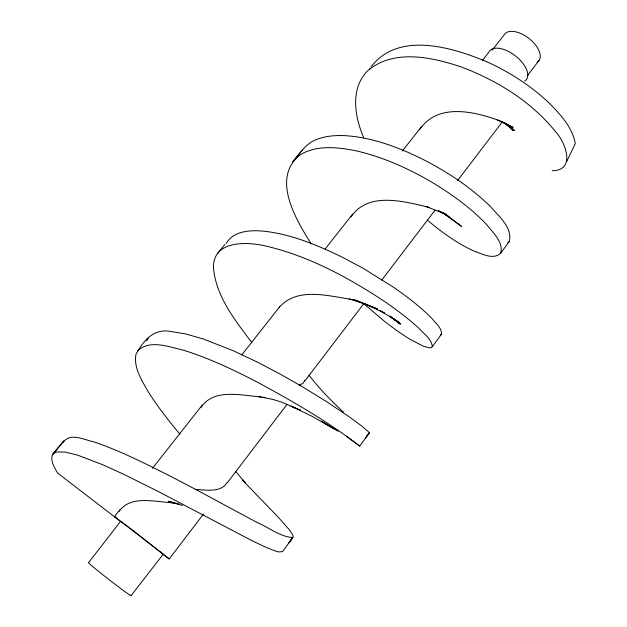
<?xml version="1.0" encoding="UTF-8"?>
<svg xmlns="http://www.w3.org/2000/svg" width="627" height="627" viewBox="0 0 627 627"><rect width="100%" height="100%" fill="white"/><g stroke="black" fill="none" stroke-linecap="round" stroke-linejoin="round"><path stroke-width="0.94" d="M363.785 303.711L384.806 321.62L397.871 331.369L409.572 339.058L423.405 346.222L429.401 347.82L431.258 347.632L432.285 346.77C431.831 338.901 423.672 333.838 418.922 328.305C407.55 317.85 395.081 308.656 382.313 299.988C346.715 276.679 308.382 256.145 266.726 246.254C248.033 241.607 213.031 239.773 213.446 267.564C215.86 296.469 235.141 320.373 251.929 342.726M552.175 170.732C576.323 170.622 565.499 142.188 555.546 131.686C531.14 101.268 496.631 80.178 460.422 66.674C431.227 56.986 393.638 48.843 367.814 70.671C349.905 88.352 354.647 116.669 363.636 137.556M304.416 381.028L304.636 380.197M292.911 537.464L289.016 542.77L293.209 536.461L292.66 534.745L289.118 529.517L277.996 516.938L242.171 479.82M63.217 442.607C69.385 431.815 85.444 440.279 94.622 442.113C120.486 451.001 144.962 463.377 169.329 475.674C198.947 490.823 228.009 507.016 257.383 522.628C268.983 527.432 280.104 536.963 292.856 537.511L282.542 551.627L278.749 551.94L275.371 551.047L265.629 547.183L252.007 540.693L157.353 491.012L123.221 474.059L102.773 464.756L77.607 455.131L65.302 452.098L56.924 451.957L54.22 452.968L52.488 454.685C50.035 461.064 54.667 467.444 57.433 472.93L119.718 520.825M427.449 220.163C441.823 232.319 457.263 243.511 474.482 251.302C482.312 253.966 493.559 260.134 500.699 253.167C503.661 241.959 492.83 232.586 486.615 224.568C470.023 207.122 450.194 193.069 429.534 180.858C406.233 167.487 381.349 156.429 355.039 150.605C337.255 147.165 317.246 144.962 300.85 154.383C270.378 177.151 295.975 219.779 311.211 243.864M432.285 346.77L441.416 334.269C442.059 327.976 435.726 323.344 432.254 318.822C420.309 306.564 406.531 296.265 392.471 286.57L362.586 267.988L340.579 256.341C315.781 244.467 289.721 233.699 262.117 231.01C249.397 230.023 233.072 231.175 226.073 243.629M227.146 482.414C220.798 493.261 205.538 489.632 195.154 489.507M346.386 436.235L359.694 446.071L369.397 432.802L365.455 438.171L369.193 432.434L361.708 425.992L349.161 416.775L327.122 401.985L302.049 386.538L280.434 374.225L257.815 362.335L233.448 350.822L203.665 339.113L185.443 333.87L170.419 331.464C153.568 328.219 143.207 340.9 135.934 354.388C133.465 368.198 142.149 380.895 148.607 392.369C157.933 407.095 168.734 420.835 179.933 434.166M119.059 511.42C130.902 494.358 156.107 502.384 173.679 502.729M566.651 161.68L575.28 143.575C572.435 127.461 560.679 114.757 549.589 103.502C531.477 86.173 510.119 72.426 487.367 62.01C452.655 47.425 398.733 30.786 371.215 66.681M200.993 407.511C213.635 387.87 241.881 395.59 261.334 396.962M146.749 340.829L148.466 337.639M304.369 381.161L303.006 383.324L299.126 385.213M351.081 216.864C368.167 191.039 404.634 201.628 429.519 207.412M420.051 129.154C438.257 102.146 476.434 111.818 501.89 121.591M500.699 253.167L509.32 241.379C512.659 227.225 498.261 215.86 490.095 206.181C470.156 186.807 446.643 171.375 421.9 158.843C398.09 147.149 372.603 137.595 345.939 135.706C335.829 135.166 325.397 135.863 315.953 139.782C305.443 143.724 299.557 153.897 292.621 161.978L300.223 152.69M369.374 69.613L370.291 68.147M301.273 151.616L302.096 150.417M279.501 307.011C298.35 286.249 329.731 296.524 353.769 299.714M162.503 553.994L169.251 558.931L203.438 514.077M227.672 482.281L286.994 404.431M305.216 380.518L364.162 303.178M381.788 280.042L434.903 210.343M457.718 180.404L502.109 122.147M527.675 75.311L539.095 60.388M482.351 60.56L488.88 52.119A23.317 11.944 37.8 0 1 516.06 56.422A23.317 11.944 37.8 0 1 524.705 81.087M131.098 595.65L163.185 554.213L114.498 516.538L119.82 509.79M492.156 50.199L504.233 34.791A21.647 11.505 37.8 0 1 529.987 39.266A21.647 11.505 37.8 0 1 537.096 62.245M152.432 468.369L202.333 404.971M241.685 355.031L279.752 306.65M325.123 249.076L352.719 213.987M402.33 151.029L421.595 126.521M217.357 253.716L224.819 244.585M441.416 334.269L440.311 335.249M509.32 241.379L507.604 243.198M137.462 351.112C149.43 339.089 168.812 346.943 182.99 350.054C209.097 358.142 233.847 369.969 258.05 382.533C293.162 401.554 328.046 421.618 359.694 446.071M263.175 397.204L265.025 397.44M168.287 502.188L179.416 504.21L168.444 501.232L182.551 505.456M258.559 396.609L272.643 399.336L281.742 402.189L300.741 410.356L290.92 406.092L312.011 416.265L334.097 428.805L321.29 421.164L338.172 431.345M349.129 298.938L365.972 304.369L384.461 313.092L380.323 310.702M426.148 206.596L442.968 212.984L438.696 210.813M497.321 119.992L513.137 127.422L506.185 123.825M502.705 122.03L504.445 122.931M438.477 210.852L446.643 215.249L442.756 212.757M162.793 554.002L163.185 554.213M380.189 310.726L399.093 322.349L389.391 316.165L400.684 324.01L392.933 318.367L399.94 323.987L393.952 319.104M502.619 122.069L507.29 125.016L504.939 123.268M443.07 213L449.34 217.114L445.75 213.956M442.936 212.663L461.754 226.543L443.046 212.749M504.86 123.229L514.681 130.659L505.299 123.088M129.468 527.832L120.619 521.296L88.642 562.56A27.032 0.909 37.8 0 0 110.125 580.477A27.032 0.909 37.8 0 0 130.886 595.188M130.659 528.624L169.251 558.931M117.03 518.67L114.498 516.538M390.511 316.235L391.703 317.278M505.135 123.253L513.317 130.737L506.31 123.974M343.557 412.221C331.174 400.731 319.245 388.646 309.033 375.158M245.596 482.986L235.564 471.41M60.223 445.256L52.488 454.685L63.86 440.828L60.223 445.256M377.454 308.962L354.725 299.871L377.454 308.962"/></g></svg>
